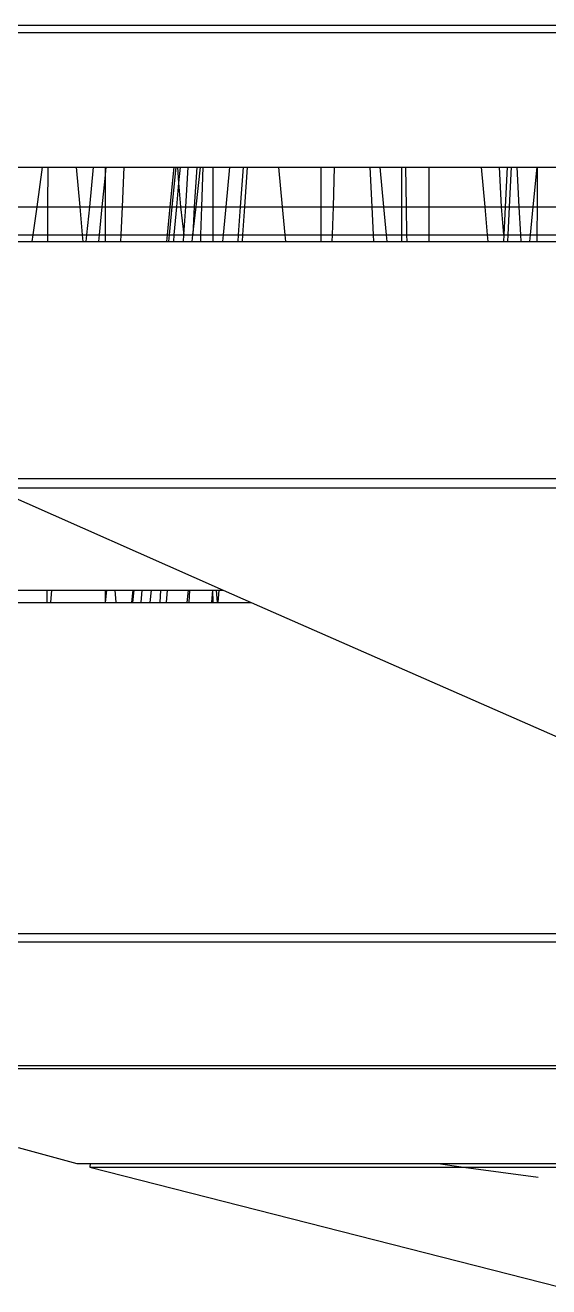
# Model space of a CAD drawing. Extents: x -24961 to 905641, y -154323 to 635957.
# Drawn here: x 395533.73 to 395546.21, y -131271.64 to -131241.55 of the extents above; entities that cross this region are included whole.
import ezdxf

# ---------------------------------------------------------------- set-up
doc = ezdxf.new("R2010")
doc.units = 0
doc.header["$LTSCALE"] = 1000
doc.header["$MEASUREMENT"] = 0

msp = doc.modelspace()

# ---------------------------------------------------------------- linework, layer by layer
for p, q in [((395507.968, -131241.55), (395583.706, -131241.55)), ((395508.24, -131241.727), (395583.977, -131241.727)), ((395533.519, -131244.936), (395534.141, -131244.936)), ((395534.009, -131245.881), (395534.141, -131244.936)), ((395534.141, -131244.936), (395534.269, -131244.936)), ((395534.267, -131245.881), (395534.269, -131244.936)), ((395534.269, -131244.936), (395534.939, -131244.936)), ((395534.939, -131244.936), (395535.025, -131245.881)), ((395534.939, -131244.936), (395535.348, -131244.936)), ((395535.348, -131244.936), (395535.255, -131245.881)), ((395535.348, -131244.936), (395535.629, -131244.936)), ((395535.629, -131245.21), (395535.656, -131244.936)), ((395535.629, -131244.936), (395535.629, -131245.21)), ((395535.629, -131244.936), (395535.656, -131244.936)), ((395535.656, -131244.936), (395536.074, -131244.936)), ((395536.074, -131244.936), (395536.035, -131245.881)), ((395536.074, -131244.936), (395537.269, -131244.936)), ((395537.269, -131244.936), (395537.177, -131245.881)), ((395537.315, -131244.936), (395537.222, -131245.881)), ((395537.269, -131244.936), (395537.315, -131244.936)), ((395537.315, -131244.936), (395537.353, -131244.936)), ((395537.353, -131244.936), (395537.384, -131245.307)), ((395537.353, -131244.936), (395537.418, -131244.936)), ((395537.418, -131244.936), (395537.384, -131245.307)), ((395537.418, -131244.936), (395537.615, -131244.936)), ((395537.554, -131245.881), (395537.615, -131244.936)), ((395537.615, -131244.936), (395537.816, -131244.936)), ((395537.816, -131244.936), (395537.755, -131245.881)), ((395537.799, -131245.881), (395537.908, -131244.936)), ((395537.816, -131244.936), (395537.908, -131244.936)), ((395537.908, -131244.936), (395537.969, -131244.936)), ((395537.939, -131245.881), (395537.969, -131244.936)), ((395537.969, -131244.936), (395538.203, -131244.936)), ((395538.203, -131244.936), (395538.203, -131245.881)), ((395538.203, -131244.936), (395538.6, -131244.936)), ((395538.6, -131244.936), (395538.507, -131245.881)), ((395538.6, -131244.936), (395538.921, -131244.936)), ((395538.921, -131244.936), (395538.853, -131245.881)), ((395538.921, -131244.936), (395539.024, -131244.936)), ((395538.96, -131245.881), (395539.024, -131244.936)), ((395539.024, -131244.936), (395539.768, -131244.936)), ((395539.768, -131244.936), (395539.855, -131245.881)), ((395539.768, -131244.936), (395540.777, -131244.936)), ((395540.777, -131244.936), (395540.777, -131245.881)), ((395540.777, -131244.936), (395541.103, -131244.936)), ((395541.073, -131245.881), (395541.103, -131244.936)), ((395541.103, -131244.936), (395541.955, -131244.936)), ((395542, -131245.881), (395541.955, -131244.936)), ((395541.955, -131244.936), (395542.183, -131244.936)), ((395542.183, -131244.936), (395542.269, -131245.881)), ((395542.183, -131244.936), (395542.698, -131244.936)), ((395542.698, -131244.936), (395542.697, -131245.881)), ((395542.698, -131244.936), (395542.793, -131244.936)), ((395542.793, -131244.936), (395542.809, -131245.881)), ((395542.793, -131244.936), (395543.351, -131244.936)), ((395543.351, -131244.936), (395543.351, -131245.881)), ((395543.351, -131244.936), (395544.598, -131244.936)), ((395544.598, -131244.936), (395544.684, -131245.881)), ((395544.598, -131244.936), (395545.035, -131244.936)), ((395545.084, -131245.881), (395545.035, -131244.936)), ((395545.035, -131244.936), (395545.218, -131244.936)), ((395545.218, -131244.936), (395545.17, -131245.881)), ((395545.218, -131244.936), (395545.311, -131244.936)), ((395545.311, -131244.936), (395545.268, -131245.881)), ((395545.311, -131244.936), (395545.453, -131244.936)), ((395545.505, -131245.881), (395545.453, -131244.936)), ((395545.453, -131244.936), (395545.936, -131244.936)), ((395545.842, -131245.881), (395545.936, -131244.936)), ((395545.936, -131244.936), (395545.93, -131245.881)), ((395545.936, -131244.936), (395546.543, -131244.936)), ((395535.562, -131245.881), (395535.629, -131245.21)), ((395535.629, -131245.21), (395535.629, -131245.881)), ((395537.384, -131245.307), (395537.332, -131245.881)), ((395537.384, -131245.307), (395537.432, -131245.881)), ((395533.456, -131245.881), (395534.009, -131245.881)), ((395533.916, -131246.547), (395534.009, -131245.881)), ((395534.009, -131245.881), (395534.267, -131245.881)), ((395534.266, -131246.547), (395534.267, -131245.881)), ((395534.267, -131245.881), (395535.025, -131245.881)), ((395535.025, -131245.881), (395535.086, -131246.547)), ((395535.025, -131245.881), (395535.255, -131245.881)), ((395535.255, -131245.881), (395535.19, -131246.547)), ((395535.255, -131245.881), (395535.562, -131245.881)), ((395535.496, -131246.547), (395535.562, -131245.881)), ((395535.562, -131245.881), (395535.629, -131245.881)), ((395535.629, -131245.881), (395535.629, -131246.547)), ((395535.629, -131245.881), (395536.035, -131245.881)), ((395536.035, -131245.881), (395536.008, -131246.547)), ((395536.035, -131245.881), (395537.177, -131245.881)), ((395537.177, -131245.881), (395537.113, -131246.547)), ((395537.222, -131245.881), (395537.156, -131246.547)), ((395537.177, -131245.881), (395537.222, -131245.881)), ((395537.222, -131245.881), (395537.332, -131245.881)), ((395537.332, -131245.881), (395537.272, -131246.547)), ((395537.332, -131245.881), (395537.432, -131245.881)), ((395537.432, -131245.881), (395537.51, -131246.547)), ((395537.432, -131245.881), (395537.554, -131245.881)), ((395537.51, -131246.547), (395537.554, -131245.881)), ((395537.554, -131245.881), (395537.755, -131245.881)), ((395537.721, -131246.547), (395537.799, -131245.881)), ((395537.755, -131245.881), (395537.721, -131246.547)), ((395537.755, -131245.881), (395537.799, -131245.881)), ((395537.799, -131245.881), (395537.939, -131245.881)), ((395537.917, -131246.547), (395537.939, -131245.881)), ((395537.939, -131245.881), (395538.203, -131245.881)), ((395538.203, -131245.881), (395538.203, -131246.547)), ((395538.203, -131245.881), (395538.507, -131245.881)), ((395538.507, -131245.881), (395538.442, -131246.547)), ((395538.507, -131245.881), (395538.853, -131245.881)), ((395538.853, -131245.881), (395538.804, -131246.547)), ((395538.853, -131245.881), (395538.96, -131245.881)), ((395538.916, -131246.547), (395538.96, -131245.881)), ((395538.96, -131245.881), (395539.855, -131245.881)), ((395539.855, -131245.881), (395539.915, -131246.547)), ((395539.855, -131245.881), (395540.777, -131245.881)), ((395540.777, -131245.881), (395540.777, -131246.547)), ((395540.777, -131245.881), (395541.073, -131245.881)), ((395541.052, -131246.547), (395541.073, -131245.881)), ((395541.073, -131245.881), (395542, -131245.881)), ((395542.032, -131246.547), (395542, -131245.881)), ((395542, -131245.881), (395542.269, -131245.881)), ((395542.269, -131245.881), (395542.33, -131246.547)), ((395542.269, -131245.881), (395542.697, -131245.881)), ((395542.697, -131245.881), (395542.697, -131246.547)), ((395542.697, -131245.881), (395542.809, -131245.881)), ((395542.809, -131245.881), (395542.82, -131246.547)), ((395542.809, -131245.881), (395543.351, -131245.881)), ((395543.351, -131245.881), (395543.351, -131246.547)), ((395543.351, -131245.881), (395544.684, -131245.881)), ((395544.684, -131245.881), (395544.745, -131246.547)), ((395544.684, -131245.881), (395545.084, -131245.881)), ((395545.136, -131246.547), (395545.084, -131245.881)), ((395545.084, -131245.881), (395545.17, -131245.881)), ((395545.17, -131245.881), (395545.136, -131246.547)), ((395545.17, -131245.881), (395545.268, -131245.881)), ((395545.268, -131245.881), (395545.237, -131246.547)), ((395545.268, -131245.881), (395545.505, -131245.881)), ((395545.541, -131246.547), (395545.505, -131245.881)), ((395545.505, -131245.881), (395545.842, -131245.881)), ((395545.776, -131246.547), (395545.842, -131245.881)), ((395545.842, -131245.881), (395545.93, -131245.881)), ((395545.93, -131245.881), (395545.926, -131246.547)), ((395545.93, -131245.881), (395546.507, -131245.881)), ((395533.4, -131246.706), (395533.894, -131246.706)), ((395533.411, -131246.547), (395533.916, -131246.547)), ((395533.894, -131246.706), (395533.916, -131246.547)), ((395533.894, -131246.706), (395534.265, -131246.706)), ((395533.916, -131246.547), (395534.266, -131246.547)), ((395534.265, -131246.706), (395534.266, -131246.547)), ((395534.265, -131246.706), (395535.1, -131246.706)), ((395534.266, -131246.547), (395535.086, -131246.547)), ((395535.086, -131246.547), (395535.1, -131246.706)), ((395535.086, -131246.547), (395535.19, -131246.547)), ((395535.1, -131246.706), (395535.174, -131246.706)), ((395535.19, -131246.547), (395535.174, -131246.706)), ((395535.174, -131246.706), (395535.48, -131246.706)), ((395535.19, -131246.547), (395535.496, -131246.547)), ((395535.48, -131246.706), (395535.496, -131246.547)), ((395535.48, -131246.706), (395535.629, -131246.706)), ((395535.496, -131246.547), (395535.629, -131246.547)), ((395535.629, -131246.547), (395535.629, -131246.706)), ((395535.629, -131246.547), (395536.008, -131246.547)), ((395535.629, -131246.706), (395536.001, -131246.706)), ((395536.008, -131246.547), (395536.001, -131246.706)), ((395536.001, -131246.706), (395537.097, -131246.706)), ((395536.008, -131246.547), (395537.113, -131246.547)), ((395537.113, -131246.547), (395537.097, -131246.706)), ((395537.097, -131246.706), (395537.14, -131246.706)), ((395537.113, -131246.547), (395537.156, -131246.547)), ((395537.156, -131246.547), (395537.14, -131246.706)), ((395537.14, -131246.706), (395537.258, -131246.706)), ((395537.156, -131246.547), (395537.272, -131246.547)), ((395537.272, -131246.547), (395537.258, -131246.706)), ((395537.258, -131246.706), (395537.5, -131246.706)), ((395537.272, -131246.547), (395537.51, -131246.547)), ((395537.5, -131246.706), (395537.51, -131246.547)), ((395537.5, -131246.706), (395537.703, -131246.706)), ((395537.51, -131246.547), (395537.721, -131246.547)), ((395537.703, -131246.706), (395537.721, -131246.547)), ((395537.703, -131246.706), (395537.912, -131246.706)), ((395537.721, -131246.547), (395537.917, -131246.547)), ((395537.912, -131246.706), (395537.917, -131246.547)), ((395537.912, -131246.706), (395538.203, -131246.706)), ((395537.917, -131246.547), (395538.203, -131246.547)), ((395538.203, -131246.547), (395538.203, -131246.706)), ((395538.203, -131246.547), (395538.442, -131246.547)), ((395538.203, -131246.706), (395538.426, -131246.706)), ((395538.442, -131246.547), (395538.426, -131246.706)), ((395538.426, -131246.706), (395538.793, -131246.706)), ((395538.442, -131246.547), (395538.804, -131246.547)), ((395538.804, -131246.547), (395538.793, -131246.706)), ((395538.793, -131246.706), (395538.905, -131246.706)), ((395538.804, -131246.547), (395538.916, -131246.547)), ((395538.905, -131246.706), (395538.916, -131246.547)), ((395538.905, -131246.706), (395539.93, -131246.706)), ((395538.916, -131246.547), (395539.915, -131246.547)), ((395539.915, -131246.547), (395539.93, -131246.706)), ((395539.915, -131246.547), (395540.777, -131246.547)), ((395539.93, -131246.706), (395540.777, -131246.706)), ((395540.777, -131246.547), (395540.777, -131246.706)), ((395540.777, -131246.547), (395541.052, -131246.547)), ((395540.777, -131246.706), (395541.046, -131246.706)), ((395541.046, -131246.706), (395541.052, -131246.547)), ((395541.046, -131246.706), (395542.04, -131246.706)), ((395541.052, -131246.547), (395542.032, -131246.547)), ((395542.04, -131246.706), (395542.032, -131246.547)), ((395542.032, -131246.547), (395542.33, -131246.547)), ((395542.04, -131246.706), (395542.345, -131246.706)), ((395542.33, -131246.547), (395542.345, -131246.706)), ((395542.33, -131246.547), (395542.697, -131246.547)), ((395542.345, -131246.706), (395542.697, -131246.706)), ((395542.697, -131246.547), (395542.697, -131246.706)), ((395542.697, -131246.547), (395542.82, -131246.547)), ((395542.697, -131246.706), (395542.823, -131246.706)), ((395542.82, -131246.547), (395542.823, -131246.706)), ((395542.82, -131246.547), (395543.351, -131246.547)), ((395542.823, -131246.706), (395543.351, -131246.706)), ((395543.351, -131246.547), (395543.351, -131246.706)), ((395543.351, -131246.547), (395544.745, -131246.547)), ((395543.351, -131246.706), (395544.76, -131246.706)), ((395544.745, -131246.547), (395544.76, -131246.706)), ((395544.745, -131246.547), (395545.136, -131246.547)), ((395544.76, -131246.706), (395545.128, -131246.706)), ((395545.136, -131246.547), (395545.128, -131246.706)), ((395545.128, -131246.706), (395545.23, -131246.706)), ((395545.136, -131246.547), (395545.237, -131246.547)), ((395545.237, -131246.547), (395545.23, -131246.706)), ((395545.23, -131246.706), (395545.55, -131246.706)), ((395545.237, -131246.547), (395545.541, -131246.547)), ((395545.55, -131246.706), (395545.541, -131246.547)), ((395545.541, -131246.547), (395545.776, -131246.547)), ((395545.55, -131246.706), (395545.76, -131246.706)), ((395545.76, -131246.706), (395545.776, -131246.547)), ((395545.76, -131246.706), (395545.925, -131246.706)), ((395545.776, -131246.547), (395545.926, -131246.547)), ((395545.926, -131246.547), (395545.925, -131246.706)), ((395545.925, -131246.706), (395546.475, -131246.706)), ((395545.926, -131246.547), (395546.481, -131246.547)), ((395532.395, -131252.366), (395548.22, -131252.366)), ((395532.943, -131252.586), (395548.186, -131252.586)), ((395532.943, -131252.586), (395538.444, -131255.024)), ((395533.314, -131255.024), (395534.249, -131255.024)), ((395534.249, -131255.318), (395534.249, -131255.024)), ((395534.249, -131255.024), (395534.356, -131255.024)), ((395534.356, -131255.024), (395534.327, -131255.318)), ((395534.356, -131255.024), (395535.629, -131255.024)), ((395535.629, -131255.024), (395535.629, -131255.318)), ((395535.66, -131255.024), (395535.629, -131255.318)), ((395535.629, -131255.024), (395535.66, -131255.024)), ((395535.66, -131255.024), (395535.861, -131255.024)), ((395535.861, -131255.024), (395535.888, -131255.318)), ((395535.861, -131255.024), (395536.288, -131255.024)), ((395536.288, -131255.024), (395536.26, -131255.318)), ((395536.316, -131255.024), (395536.287, -131255.318)), ((395536.288, -131255.024), (395536.316, -131255.024)), ((395536.316, -131255.024), (395536.507, -131255.024)), ((395536.507, -131255.024), (395536.481, -131255.318)), ((395536.507, -131255.024), (395536.736, -131255.024)), ((395536.701, -131255.318), (395536.736, -131255.024)), ((395536.736, -131255.024), (395536.959, -131255.024)), ((395536.94, -131255.318), (395536.959, -131255.024)), ((395536.959, -131255.024), (395537.109, -131255.024)), ((395537.109, -131255.024), (395537.088, -131255.318)), ((395537.109, -131255.024), (395537.608, -131255.024)), ((395537.608, -131255.024), (395537.579, -131255.318)), ((395537.608, -131255.024), (395537.647, -131255.024)), ((395537.637, -131255.318), (395537.647, -131255.024)), ((395537.647, -131255.024), (395538.19, -131255.024)), ((395538.19, -131255.024), (395538.169, -131255.318)), ((395538.19, -131255.024), (395538.203, -131255.318)), ((395538.19, -131255.024), (395538.276, -131255.024)), ((395538.276, -131255.024), (395538.302, -131255.318)), ((395538.276, -131255.024), (395538.349, -131255.024)), ((395538.329, -131255.318), (395538.349, -131255.024)), ((395538.349, -131255.024), (395538.444, -131255.024)), ((395538.444, -131255.024), (395539.11, -131255.318)), ((395533.341, -131255.318), (395534.249, -131255.318)), ((395534.249, -131255.318), (395534.327, -131255.318)), ((395534.327, -131255.318), (395535.629, -131255.318)), ((395535.629, -131255.318), (395535.888, -131255.318)), ((395535.888, -131255.318), (395536.26, -131255.318)), ((395536.26, -131255.318), (395536.287, -131255.318)), ((395536.287, -131255.318), (395536.481, -131255.318)), ((395536.481, -131255.318), (395536.701, -131255.318)), ((395536.701, -131255.318), (395536.94, -131255.318)), ((395536.94, -131255.318), (395537.088, -131255.318)), ((395537.088, -131255.318), (395537.579, -131255.318)), ((395537.579, -131255.318), (395537.637, -131255.318)), ((395537.637, -131255.318), (395538.169, -131255.318)), ((395538.169, -131255.318), (395538.203, -131255.318)), ((395538.203, -131255.318), (395538.302, -131255.318)), ((395538.302, -131255.318), (395538.329, -131255.318)), ((395538.329, -131255.318), (395539.11, -131255.318)), ((395539.11, -131255.318), (395557.084, -131263.217)), ((395514.21, -131263.217), (395557.084, -131263.217)), ((395515.064, -131263.414), (395558.02, -131263.414)), ((395526.456, -131266.369), (395564.329, -131266.369)), ((395526.728, -131266.441), (395564.485, -131266.441)), ((395533.558, -131268.321), (395534.958, -131268.706)), ((395534.958, -131268.706), (395535.273, -131268.706)), ((395535.273, -131268.706), (395535.265, -131268.788)), ((395535.265, -131268.788), (395544.173, -131268.788)), ((395535.265, -131268.788), (395546.46, -131271.644)), ((395535.273, -131268.706), (395543.573, -131268.706)), ((395543.573, -131268.706), (395544.173, -131268.788)), ((395543.573, -131268.706), (395546.735, -131268.706)), ((395544.173, -131268.788), (395545.96, -131269.03)), ((395544.173, -131268.788), (395546.727, -131268.788))]:
    msp.add_line(p, q)

doc.saveas('drawing.dxf')
